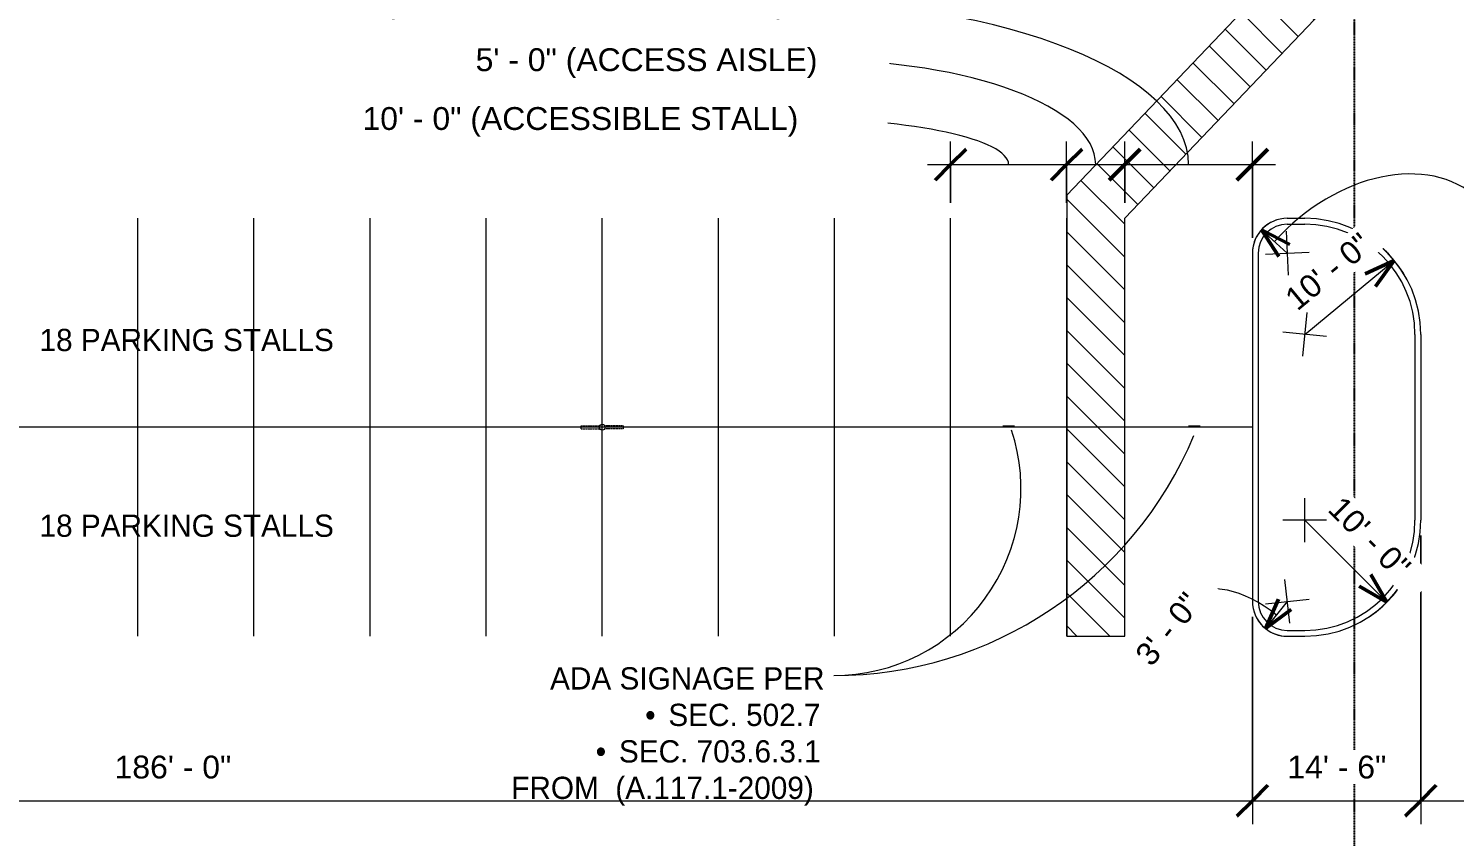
# Model space of a CAD drawing. Header units: inches. Extents: x 20008 to 27263, y -26025 to -19005.
# Drawn here: x 24918 to 26391, y -23879 to -23044 of the extents above; entities that cross this region are included whole.
import ezdxf

# ---------------------------------------------------------------- set-up
doc = ezdxf.new("R2010")
doc.units = ezdxf.units.IN
doc.header["$MEASUREMENT"] = 0
doc.linetypes.add('Dash', pattern=[0.25, 0.125, -0.125])
doc.linetypes.add('Hidden', pattern=[0.28125, 0.1875, -0.09375])
for name, color, linetype, lineweight in [('A-ANNO-DIMS', 211, 'Continuous', 9), ('A-ANNO-DIMS-256', 211, 'Continuous', 9), ('A-DETL', 90, 'Continuous', 9), ('A-DETL-GENF', 92, 'Continuous', 9), ('A-PROP-SBCK', 71, 'Hidden', 25), ('E-LITE-EQPM', 33, 'Continuous', 9), ('E-LITE-EQPM-HDLN', 30, 'Dash', 9), ('EOP-PR', 4, 'Continuous', 13), ('G-ANNO-TEXT', 231, 'Continuous', 9), ('PAINT', 190, 'Continuous', 9)]:
    doc.layers.add(name, color=color, linetype=linetype, lineweight=lineweight)
doc.styles.add('Arial_2', font='arial.ttf', dxfattribs={"height": 23.60479})
doc.styles.add('Century Gothic', font='GOTHIC.TTF', dxfattribs={"height": 22.993789})
doc.dimstyles.new('Arrow_-_3_32__Arial', dxfattribs={"dimscale": 12, "dimtxt": 24, "dimasz": 2.666667, "dimexe": 2, "dimexo": 0, "dimgap": 1.333333, "dimtad": 1, "dimjust": 3, "dimdec": 5, "dimrnd": 0.03125, "dimzin": 1, "dimdsep": 46, "dimlunit": 4, "dimtxsty": 'Arial_2', "dimblk1": 'OPEN30', "dimblk2": 'OPEN30', "dimsah": 1, "dimcen": 0.09, "dimazin": 0, "dimtfac": 1, "dimtdec": 4, "dimtix": 1, "dimtmove": 0, "dimatfit": 2, "dimfxl": 1, "dimtvp": 1, "dimtfill": 1, "dimfrac": 2, "dimtolj": 1, "dimtzin": 0, "dimarcsym": 2})
doc.dimstyles.new('Arrow_-_3_32__Arial_1', dxfattribs={"dimscale": 12, "dimtxt": 24, "dimasz": 2.666667, "dimexe": 2, "dimexo": 0, "dimgap": 1.333333, "dimtad": 1, "dimjust": 3, "dimdec": 5, "dimrnd": 0.03125, "dimzin": 1, "dimdsep": 46, "dimlunit": 4, "dimtxsty": 'Arial_2', "dimblk1": 'OPEN30', "dimblk2": 'OPEN30', "dimsah": 1, "dimcen": 0.09, "dimazin": 0, "dimtfac": 1, "dimtdec": 4, "dimtix": 1, "dimtmove": 0, "dimatfit": 2, "dimfxl": 1, "dimtvp": 1, "dimtfill": 1, "dimfrac": 2, "dimtolj": 1, "dimtzin": 0, "dimarcsym": 2})
doc.dimstyles.new('Linear_-_3_32__Arial', dxfattribs={"dimscale": 12, "dimtxt": 24, "dimasz": 2.666667, "dimexe": 2, "dimexo": 1.333333, "dimgap": 1.333333, "dimtad": 1, "dimdec": 4, "dimrnd": 0.0625, "dimzin": 1, "dimdsep": 46, "dimlunit": 4, "dimtxsty": 'Arial_2', "dimblk1": 'OBLIQUE', "dimblk2": 'OBLIQUE', "dimsah": 1, "dimcen": 0.09, "dimdle": 2, "dimazin": 0, "dimtfac": 1, "dimtdec": 4, "dimtix": 1, "dimtmove": 1, "dimatfit": 3, "dimfxl": 1, "dimtvp": 1, "dimtfill": 1, "dimfrac": 2, "dimtolj": 1, "dimtzin": 0, "dimarcsym": 2})
doc.dimstyles.new('Linear_-_3_32__Arial_1', dxfattribs={"dimscale": 12, "dimtxt": 24, "dimasz": 2.666667, "dimexe": 2, "dimexo": 1.333333, "dimgap": 1.333333, "dimtad": 1, "dimdec": 4, "dimrnd": 0.0625, "dimzin": 1, "dimdsep": 46, "dimlunit": 4, "dimtxsty": 'Arial_2', "dimblk1": 'OBLIQUE', "dimblk2": 'OBLIQUE', "dimsah": 1, "dimcen": 0.09, "dimdle": 2, "dimazin": 0, "dimtfac": 1, "dimtdec": 4, "dimtix": 1, "dimtmove": 0, "dimatfit": 3, "dimfxl": 1, "dimtvp": 1, "dimtfill": 1, "dimfrac": 2, "dimtolj": 1, "dimtzin": 0, "dimarcsym": 2})

# ---------------------------------------------------------------- blocks, each defined once
blk = doc.blocks.new('Lighting-Street_Cooper_Navion-Lumark_4-6-LED-Squares - The Caretaker LED-964008-Site Plan - Phase 1')
at = {"layer": 'E-LITE-EQPM'}
blk.add_line((-1.7, -10.7), (1.6, -10.7), dxfattribs=at)
blk.add_circle((0, -32.4), 3, dxfattribs=at)
at = {"layer": 'E-LITE-EQPM-HDLN'}
for p, q in [((-1.5, -10.7), (-1.5, -29.9)), ((1.5, -10.7), (1.5, -29.9))]:
    blk.add_line(p, q, dxfattribs=at)
blk = doc.blocks.new('DIMBLOCK1-Site Plan - Phase 1')
at = {"layer": 'A-ANNO-DIMS-256', "transparency": 16777216}
for p, q in [((25870.5, -23224.1), (25870.5, -23160.6)), ((25990.5, -23224.1), (25990.5, -23160.6)), ((25846.5, -23184.6), (25990.5, -23184.6)), ((25870.5, -23184.6), (25870.5, -23224.1)), ((25990.5, -23184.6), (25990.5, -23224.1))]:
    blk.add_line(p, q, dxfattribs=at)
at = {"layer": 'A-ANNO-DIMS-256', "lineweight": 50, "transparency": 16777216}
for p, q in [((25870.5, -23184.6), (25886.5, -23168.6)), ((25990.5, -23184.6), (26006.5, -23168.6)), ((25870.5, -23184.6), (25854.5, -23200.6)), ((25990.5, -23184.6), (25974.5, -23200.6))]:
    blk.add_line(p, q, dxfattribs=at)
at = {"layer": 'A-ANNO-DIMS-256', "transparency": 16777216}
blk.add_ellipse((25710.2, -23184.6), major_axis=(220.3, 0), ratio=0.215236, start_param=0, end_param=1.570796, dxfattribs=at)
at = {"layer": 'A-ANNO-DIMS-256', "color": 0, "transparency": 16777216, "insert": (25262.7, -23125.1), "char_height": 23.605, "width": 537.009, "attachment_point": 1, "line_spacing_factor": 0.938532, "style": 'Arial_2', "bg_fill": 3, "box_fill_scale": 1.25, "bg_fill_color": 0, "bg_fill_transparency": 0}
blk.add_mtext('10\' - 0" (ACCESSIBLE STALL)', dxfattribs=at)
blk = doc.blocks.new('_Oblique')
at = {"color": 0, "linetype": 'ByBlock', "lineweight": -2}
blk.add_line((-0.5, -0.5), (0.5, 0.5), dxfattribs=at)
blk = doc.blocks.new('DIMBLOCK2-Site Plan - Phase 1')
at = {"layer": 'A-ANNO-DIMS-256', "transparency": 16777216}
for p, q in [((25990.5, -23224.1), (25990.5, -23160.6)), ((26050.5, -23224.1), (26050.5, -23160.6)), ((25990.5, -23184.6), (26050.5, -23184.6)), ((25990.5, -23184.6), (25990.5, -23224.1)), ((26050.5, -23184.6), (26050.5, -23224.1))]:
    blk.add_line(p, q, dxfattribs=at)
at = {"layer": 'A-ANNO-DIMS-256', "lineweight": 50, "transparency": 16777216}
for p, q in [((25990.5, -23184.6), (26006.5, -23168.6)), ((26050.5, -23184.6), (26066.5, -23168.6)), ((25990.5, -23184.6), (25974.5, -23200.6)), ((26050.5, -23184.6), (26034.5, -23200.6))]:
    blk.add_line(p, q, dxfattribs=at)
at = {"layer": 'A-ANNO-DIMS-256', "transparency": 16777216}
blk.add_ellipse((25731.1, -23184.6), major_axis=(289.4, 0), ratio=0.373739, start_param=0, end_param=1.570796, dxfattribs=at)
at = {"layer": 'A-ANNO-DIMS-256', "color": 0, "transparency": 16777216, "insert": (25379.6, -23064.3), "char_height": 23.605, "width": 421.809, "attachment_point": 1, "line_spacing_factor": 0.938532, "style": 'Arial_2', "bg_fill": 3, "box_fill_scale": 1.25, "bg_fill_color": 0, "bg_fill_transparency": 0}
blk.add_mtext('5\' - 0" (ACCESS AISLE)', dxfattribs=at)
blk = doc.blocks.new('DIMBLOCK3-Site Plan - Phase 1')
at = {"layer": 'A-ANNO-DIMS-256', "transparency": 16777216}
for p, q in [((26050.5, -23224.1), (26050.5, -23160.6)), ((26182.5, -23260.1), (26182.5, -23160.6)), ((26050.5, -23184.6), (26206.5, -23184.6)), ((26050.5, -23184.6), (26050.5, -23224.1)), ((26182.5, -23184.6), (26182.5, -23260.1))]:
    blk.add_line(p, q, dxfattribs=at)
at = {"layer": 'A-ANNO-DIMS-256', "lineweight": 50, "transparency": 16777216}
for p, q in [((26050.5, -23184.6), (26066.5, -23168.6)), ((26182.5, -23184.6), (26198.5, -23168.6)), ((26050.5, -23184.6), (26034.5, -23200.6)), ((26182.5, -23184.6), (26166.5, -23200.6))]:
    blk.add_line(p, q, dxfattribs=at)
at = {"layer": 'A-ANNO-DIMS-256', "transparency": 16777216}
blk.add_ellipse((25697.8, -23184.6), major_axis=(418.7, 0), ratio=0.403456, start_param=0, end_param=1.570796, dxfattribs=at)
at = {"layer": 'A-ANNO-DIMS-256', "color": 0, "transparency": 16777216, "insert": (25173.9, -23003.6), "char_height": 23.605, "width": 628.726, "attachment_point": 1, "line_spacing_factor": 0.938532, "style": 'Arial_2', "bg_fill": 3, "box_fill_scale": 1.25, "bg_fill_color": 0, "bg_fill_transparency": 0}
blk.add_mtext('11\' - 0" (VAN ACCESSIBLE STALL)', dxfattribs=at)
blk = doc.blocks.new('DIMBLOCK14-Site Plan - Phase 1')
at = {"layer": 'A-ANNO-DIMS-256', "transparency": 16777216}
for p, q in [((23950.5, -23652.1), (23950.5, -23866.2)), ((23950.5, -23842.2), (23950.5, -23652.1)), ((26182.5, -23652.1), (26182.5, -23866.2)), ((26182.5, -23842.2), (26182.5, -23652.1)), ((23950.5, -23842.2), (26182.5, -23842.2))]:
    blk.add_line(p, q, dxfattribs=at)
at = {"layer": 'A-ANNO-DIMS-256', "lineweight": 50, "transparency": 16777216}
for p, q in [((23950.5, -23842.2), (23966.5, -23826.2)), ((26182.5, -23842.2), (26198.5, -23826.2)), ((23950.5, -23842.2), (23934.5, -23858.2)), ((26182.5, -23842.2), (26166.5, -23858.2))]:
    blk.add_line(p, q, dxfattribs=at)
at = {"layer": 'A-ANNO-DIMS-256', "color": 0, "transparency": 16777216, "insert": (25006.5, -23795.5), "char_height": 23.6, "width": 144, "attachment_point": 1, "line_spacing_factor": 0.938532, "style": 'Arial_2', "bg_fill": 3, "box_fill_scale": 1.25, "bg_fill_color": 0, "bg_fill_transparency": 0}
blk.add_mtext('186\' - 0"', dxfattribs=at)
blk = doc.blocks.new('DIMBLOCK15-Site Plan - Phase 1')
at = {"layer": 'A-ANNO-DIMS-256', "transparency": 16777216}
for p, q in [((26356.5, -23568.1), (26356.5, -23866.2)), ((26356.5, -23842.2), (26356.5, -23568.1)), ((26182.5, -23652.1), (26182.5, -23866.2)), ((26182.5, -23842.2), (26182.5, -23652.1)), ((26182.5, -23842.2), (26356.5, -23842.2))]:
    blk.add_line(p, q, dxfattribs=at)
at = {"layer": 'A-ANNO-DIMS-256', "lineweight": 50, "transparency": 16777216}
for p, q in [((26182.5, -23842.2), (26198.5, -23826.2)), ((26356.5, -23842.2), (26372.5, -23826.2)), ((26182.5, -23842.2), (26166.5, -23858.2)), ((26356.5, -23842.2), (26340.5, -23858.2))]:
    blk.add_line(p, q, dxfattribs=at)
at = {"layer": 'A-ANNO-DIMS-256', "color": 0, "transparency": 16777216, "insert": (26218.6, -23795.5), "char_height": 23.6, "width": 122.289, "attachment_point": 1, "line_spacing_factor": 0.938532, "style": 'Arial_2', "bg_fill": 3, "box_fill_scale": 1.25, "bg_fill_color": 0, "bg_fill_transparency": 0}
blk.add_mtext('14\' - 6"', dxfattribs=at)
blk = doc.blocks.new('DIMBLOCK16-Site Plan - Phase 1')
at = {"layer": 'A-ANNO-DIMS-256', "transparency": 16777216}
for p, q in [((26356.5, -23568.1), (26356.5, -23866.2)), ((26356.5, -23842.2), (26356.5, -23568.1)), ((26356.5, -23842.2), (26668.5, -23842.2)), ((26644.5, -23835.5), (26644.5, -23866.2)), ((26644.5, -23842.2), (26644.5, -23835.5))]:
    blk.add_line(p, q, dxfattribs=at)
at = {"layer": 'A-ANNO-DIMS-256', "lineweight": 50, "transparency": 16777216}
for p, q in [((26356.5, -23842.2), (26372.5, -23826.2)), ((26644.5, -23842.2), (26660.5, -23826.2)), ((26356.5, -23842.2), (26340.5, -23858.2)), ((26644.5, -23842.2), (26628.5, -23858.2))]:
    blk.add_line(p, q, dxfattribs=at)
at = {"layer": 'A-ANNO-DIMS-256', "color": 0, "transparency": 16777216, "insert": (26449.6, -23795.5), "char_height": 23.6, "width": 122.289, "attachment_point": 1, "line_spacing_factor": 0.938532, "style": 'Arial_2', "bg_fill": 3, "box_fill_scale": 1.25, "bg_fill_color": 0, "bg_fill_transparency": 0}
blk.add_mtext('24\' - 0"', dxfattribs=at)
blk = doc.blocks.new('DIMBLOCK23-Site Plan - Phase 1')
at = {"layer": 'A-ANNO-DIMS-256', "transparency": 16777216}
for p, q in [((26236.5, -23360.1), (26329, -23283.6)), ((26238.7, -23337.5), (26234.4, -23382.6)), ((26259, -23362.2), (26214, -23357.9))]:
    blk.add_line(p, q, dxfattribs=at)
at = {"layer": 'A-ANNO-DIMS-256', "lineweight": 50, "transparency": 16777216}
for q in [(26298.9, -23297.4), (26309.8, -23310.6)]:
    blk.add_line((26329, -23283.6), q, dxfattribs=at)
at = {"layer": 'A-ANNO-DIMS-256', "transparency": 16777216}
blk.add_arc((26236.5, -23360.1), 120, 28.1268, 51.0451, dxfattribs=at)
at = {"layer": 'A-ANNO-DIMS-256', "color": 0, "transparency": 16777216, "insert": (26213.8, -23318.4), "char_height": 23.6, "width": 122.289, "attachment_point": 1, "rotation": 39.5859, "line_spacing_factor": 0.938532, "style": 'Arial_2', "bg_fill": 3, "box_fill_scale": 1.25, "bg_fill_color": 0, "bg_fill_transparency": 0}
blk.add_mtext('10\' - 0"', dxfattribs=at)
blk = doc.blocks.new('_Open30')
at = {"color": 0, "linetype": 'ByBlock', "lineweight": -2}
for p, q in [((-1, 0.268), (0, 0)), ((0, 0), (-1, -0.268)), ((0, 0), (-1, 0))]:
    blk.add_line(p, q, dxfattribs=at)
blk = doc.blocks.new('DIMBLOCK24-Site Plan - Phase 1')
at = {"layer": 'A-ANNO-DIMS-256', "transparency": 16777216}
for p, q in [((26218.5, -23276.1), (26191.9, -23251.8)), ((26217.5, -23253.5), (26219.6, -23298.7)), ((26195.9, -23277.1), (26241.1, -23275))]:
    blk.add_line(p, q, dxfattribs=at)
at = {"layer": 'A-ANNO-DIMS-256', "lineweight": 50, "transparency": 16777216}
for q in [(26221.3, -23267), (26209.8, -23279.7)]:
    blk.add_line((26191.9, -23251.8), q, dxfattribs=at)
at = {"layer": 'A-ANNO-DIMS-256', "transparency": 16777216}
blk.add_arc((26218.5, -23276.1), 36, 99.4262, 175.8205, dxfattribs=at)
blk.add_ellipse((26297.8, -23348.4), major_axis=(117.7, 129), ratio=0.71794, start_param=0, end_param=1.570796, dxfattribs=at)
at = {"layer": 'A-ANNO-DIMS-256', "color": 0, "transparency": 16777216, "insert": (26423.6, -23210.5), "char_height": 23.6, "width": 100.578, "attachment_point": 1, "rotation": 317.6234, "line_spacing_factor": 0.938532, "style": 'Arial_2', "bg_fill": 3, "box_fill_scale": 1.25, "bg_fill_color": 0, "bg_fill_transparency": 0}
blk.add_mtext('3\' - 0"', dxfattribs=at)
blk = doc.blocks.new('DIMBLOCK25-Site Plan - Phase 1')
at = {"layer": 'A-ANNO-DIMS-256', "transparency": 16777216}
for p, q in [((26236.6, -23574.7), (26236.5, -23529.4)), ((26259.1, -23552), (26213.9, -23552.1)), ((26236.5, -23552.1), (26321.5, -23636.7))]:
    blk.add_line(p, q, dxfattribs=at)
at = {"layer": 'A-ANNO-DIMS-256', "lineweight": 50, "transparency": 16777216}
for q in [(26304.9, -23608.1), (26292.8, -23620.2)]:
    blk.add_line((26321.5, -23636.7), q, dxfattribs=at)
at = {"layer": 'A-ANNO-DIMS-256', "transparency": 16777216}
blk.add_arc((26236.5, -23552.1), 120, 303.6618, 326.5801, dxfattribs=at)
at = {"layer": 'A-ANNO-DIMS-256', "color": 0, "transparency": 16777216, "insert": (26275.8, -23525.4), "char_height": 23.6, "width": 122.289, "attachment_point": 1, "rotation": 315.121, "line_spacing_factor": 0.938532, "style": 'Arial_2', "bg_fill": 3, "box_fill_scale": 1.25, "bg_fill_color": 0, "bg_fill_transparency": 0}
blk.add_mtext('10\' - 0"', dxfattribs=at)
blk = doc.blocks.new('DIMBLOCK26-Site Plan - Phase 1')
at = {"layer": 'A-ANNO-DIMS-256', "transparency": 16777216}
for p, q in [((26221, -23658.6), (26216, -23613.6)), ((26196, -23638.6), (26241, -23633.6)), ((26218.5, -23636.1), (26196, -23664.2))]:
    blk.add_line(p, q, dxfattribs=at)
at = {"layer": 'A-ANNO-DIMS-256', "lineweight": 50, "transparency": 16777216}
for q in [(26209.3, -23633.8), (26222.7, -23644.5)]:
    blk.add_line((26196, -23664.2), q, dxfattribs=at)
at = {"layer": 'A-ANNO-DIMS-256', "transparency": 16777216}
blk.add_arc((26218.5, -23636.1), 36, 193.146, 269.5404, dxfattribs=at)
blk.add_ellipse((26182.7, -23680.9), major_axis=(-61.1, 48.9), ratio=0.503407, start_param=4.712389, end_param=6.283185, dxfattribs=at)
at = {"layer": 'A-ANNO-DIMS-256', "color": 0, "transparency": 16777216, "insert": (26059.7, -23689.9), "char_height": 23.6, "width": 100.578, "attachment_point": 1, "rotation": 51.3432, "line_spacing_factor": 0.938532, "style": 'Arial_2', "bg_fill": 3, "box_fill_scale": 1.25, "bg_fill_color": 0, "bg_fill_transparency": 0}
blk.add_mtext('3\' - 0"', dxfattribs=at)

msp = doc.modelspace()

# ---------------------------------------------------------------- hatches: boundary and pattern name
at = {"layer": 'A-DETL-GENF'}
h = msp.add_hatch(dxfattribs=at)
h.set_pattern_fill('FP_36', color=9, style=0, pattern_type=2)
h.set_pattern_definition([(135, (3812.608, -45030.024), (-16.970563, -16.970563), [])])
h.paths.add_polyline_path([(26050.515225, -23672.067479), (26050.515225, -23240.067479), (26279.490625, -23000.067479), (26279.490625, -22880.067479), (26219.493844, -22880.067479), (26219.493844, -22976.03341), (25990.515225, -23216.036784), (25990.515225, -23672.067479)], flags=0)

# ---------------------------------------------------------------- linework, layer by layer
at = {"layer": 'A-DETL'}
for p, q in [((25924.515225, -23454.567479), (25936.515225, -23454.567479)), ((25936.515225, -23455.067479), (25924.515225, -23455.067479)), ((26116.515225, -23454.567479), (26128.515225, -23454.567479)), ((26128.515225, -23455.067479), (26116.515225, -23455.067479))]:
    msp.add_line(p, q, dxfattribs=at)
at = {"layer": 'A-PROP-SBCK'}
msp.add_line((26287.515225, -19438.180554), (26287.515225, -25779.864276), dxfattribs=at)
at = {"layer": 'EOP-PR'}
for p, q in [((26218.515225, -23240.067479), (26236.515225, -23240.067479)), ((26218.515225, -23246.067479), (26236.515225, -23246.067479)), ((26182.515225, -23276.067479), (26182.515225, -23636.067479)), ((26188.515225, -23276.067479), (26188.515225, -23636.067479)), ((26350.515225, -23360.067479), (26350.515225, -23552.067479)), ((26356.515225, -23360.067479), (26356.515225, -23552.067479)), ((26218.515225, -23666.067479), (26236.515225, -23666.067479)), ((26218.515225, -23672.067479), (26236.515225, -23672.067479))]:
    msp.add_line(p, q, dxfattribs=at)
for centre, radius, start, end in [((26218.515225, -23276.067479), 36, 90, 180), ((26236.515225, -23360.067479), 120, 0, 90), ((26218.515225, -23276.067479), 30, 90, 180), ((26236.515225, -23360.067479), 114, 0, 90), ((26236.515225, -23552.067479), 120, 270, 0), ((26236.515225, -23552.067479), 114, 270, 0), ((26218.515225, -23636.067479), 36, 180, 270), ((26218.515225, -23636.067479), 30, 180, 270)]:
    msp.add_arc(centre, radius, start, end, dxfattribs=at)
at = {"layer": 'PAINT'}
for p, q in [((26219.493844, -22976.03341), (25990.515225, -23216.036784)), ((26050.515225, -23240.067479), (26279.490625, -23000.067479)), ((25990.515225, -23216.036784), (25990.515225, -23672.067479)), ((25030.515225, -23672.067479), (25030.515225, -23240.067479)), ((25150.515225, -23672.067479), (25150.515225, -23240.067479)), ((25270.515225, -23672.067479), (25270.515225, -23240.067479)), ((25390.515225, -23672.067479), (25390.515225, -23240.067479)), ((25510.515225, -23672.067479), (25510.515225, -23240.067479)), ((25630.515225, -23672.067479), (25630.515225, -23240.067479)), ((25750.515225, -23672.067479), (25750.515225, -23240.067479)), ((25870.515225, -23456.067479), (25870.515225, -23240.067479)), ((25990.515225, -23672.067479), (25990.515225, -23240.067479)), ((26050.515225, -23672.067479), (26050.515225, -23240.067479)), ((26050.515225, -23672.067479), (26050.515225, -23240.067479)), ((25488.351286, -23456.067479), (24212.679165, -23456.067479)), ((25532.225659, -23456.067479), (25488.804791, -23456.067479)), ((25990.515225, -23456.067479), (25532.679165, -23456.067479)), ((25870.515225, -23672.067479), (25870.515225, -23456.067479)), ((26050.515225, -23456.067479), (25990.515225, -23456.067479)), ((26182.515225, -23456.067479), (26050.515225, -23456.067479)), ((25990.515225, -23672.067479), (26050.515225, -23672.067479))]:
    msp.add_line(p, q, dxfattribs=at)

# ---------------------------------------------------------------- block references
at = {"layer": 'E-LITE-EQPM'}
for p, rotation in [((25478.076057, -23456.019706), 90.00000000000617), ((25542.954393, -23456.115252), 270.0000000000021)]:
    msp.add_blockref('Lighting-Street_Cooper_Navion-Lumark_4-6-LED-Squares - The Caretaker LED-964008-Site Plan - Phase 1', p, dxfattribs=dict(at, rotation=rotation))

# ---------------------------------------------------------------- texts
at = {"layer": 'G-ANNO-TEXT', "color": 145, "char_height": 22.99378882, "width": 345.312, "attachment_point": 1, "line_spacing_factor": 0.984117, "style": 'Century Gothic'}
for insert in [(24928.887522, -23354.324103), (24928.887522, -23546.324103)]:
    msp.add_mtext('18 PARKING STALLS', dxfattribs=dict(at, insert=insert))

# ---------------------------------------------------------------- next in the draw order: dimensions: what is measured, and where the dimension line sits
at = {"layer": 'A-ANNO-DIMS'}
dim = msp.add_linear_dim(base=(25990.515225, -23184.647581), p1=(25870.515225, -23240.067479), p2=(25990.515225, -23240.067479), dimstyle='Linear_-_3_32__Arial', override={"dimpost": '<>(ACCESSIBLE STALL)', "dimfxl": 120}, dxfattribs=at)
dim.commit()
dim.dimension.update_dxf_attribs({"geometry": 'DIMBLOCK1-Site Plan - Phase 1', "text_midpoint": (25531.204642, -23140.807324), "dimtype": 160})
dim = msp.add_linear_dim(base=(26182.515225, -23842.161355), p1=(23950.515225, -23636.067479), p2=(26182.515225, -23636.067479), dimstyle='Linear_-_3_32__Arial_1', override={"dimpost": '<>', "dimfxl": 2232}, dxfattribs=at)
dim.commit()
dim.dimension.update_dxf_attribs({"geometry": 'DIMBLOCK14-Site Plan - Phase 1', "text_midpoint": (25066.515225, -23814.109386)})

# ---------------------------------------------------------------- next in the draw order: linework, layer by layer
at = {"layer": 'G-ANNO-TEXT', "color": 145}
msp.add_arc((25749.69278, -23519.182804), 193.541357, 270, 18.14068503, dxfattribs=at)

# ---------------------------------------------------------------- next in the draw order: texts
at = {"layer": 'G-ANNO-TEXT', "color": 145, "attachment_point": 1, "line_spacing_factor": 0.984117, "style": 'Century Gothic'}
for s, insert, char_height, width in [('ADA SIGNAGE PER', (25456.572141, -23704.168467), 22.99378882, 327.16876664), ('SEC. 502.7', (25578.840701, -23741.882753), 22.9937888, 180.44649512), ('•', (25554.840701, -23741.882753), 22.993789, 21.8988465), ('•', (25503.743393, -23779.597039), 22.993789, 21.8988465), ('SEC. 703.6.3.1', (25527.743393, -23779.597039), 22.99378882, 241.76326531), ('FROM  (A.117.1-2009)', (25416.424256, -23817.311324), 22.99378882, 375.34622893)]:
    msp.add_mtext(s, dxfattribs=dict(at, insert=insert, char_height=char_height, width=width))

# ---------------------------------------------------------------- next in the draw order: dimensions: what is measured, and where the dimension line sits
at = {"layer": 'A-ANNO-DIMS'}
dim = msp.add_linear_dim(base=(26050.515225, -23184.647581), p1=(25990.515225, -23240.067479), p2=(26050.515225, -23240.067479), dimstyle='Linear_-_3_32__Arial', override={"dimpost": '<>(ACCESS AISLE)', "dimfxl": 60}, dxfattribs=at)
dim.commit()
dim.dimension.update_dxf_attribs({"geometry": 'DIMBLOCK2-Site Plan - Phase 1', "text_midpoint": (25590.465283, -23080.047934), "dimtype": 160})
dim = msp.add_linear_dim(base=(26356.515225, -23842.161355), p1=(26182.515225, -23636.067479), p2=(26356.515225, -23552.067479), dimstyle='Linear_-_3_32__Arial_1', override={"dimpost": '<>', "dimfxl": 193.214906}, dxfattribs=at)
dim.commit()
dim.dimension.update_dxf_attribs({"geometry": 'DIMBLOCK15-Site Plan - Phase 1', "text_midpoint": (26269.515225, -23814.109386)})

# ---------------------------------------------------------------- next in the draw order: dimensions: what is measured, and where the dimension line sits
dim = msp.add_linear_dim(base=(26182.515225, -23184.647581), p1=(26050.515225, -23240.067479), p2=(26182.515225, -23276.067479), dimstyle='Linear_-_3_32__Arial', override={"dimpost": '<>(VAN ACCESSIBLE STALL)', "dimfxl": 136.821051}, dxfattribs=at)
dim.commit()
dim.dimension.update_dxf_attribs({"geometry": 'DIMBLOCK3-Site Plan - Phase 1', "text_midpoint": (25488.214895, -23019.288545), "dimtype": 160})
dim = msp.add_linear_dim(base=(26644.515225, -23842.161355), p1=(26356.515225, -23552.067479), p2=(26644.515225, -23819.533938), dimstyle='Linear_-_3_32__Arial_1', override={"dimpost": '<>', "dimfxl": 393.042372}, dxfattribs=at)
dim.commit()
dim.dimension.update_dxf_attribs({"geometry": 'DIMBLOCK16-Site Plan - Phase 1', "text_midpoint": (26500.515225, -23814.109386)})

# ---------------------------------------------------------------- next in the draw order: dimensions: what is measured, and where the dimension line sits
for center, mpoint, picture, middle in [((26236.515225, -23360.067479), (26328.995602, -23283.599316), 'DIMBLOCK23-Site Plan - Phase 1', (26252.549009, -23310.410347)), ((26236.515225, -23552.067479), (26321.547009, -23636.740944), 'DIMBLOCK25-Site Plan - Phase 1', (26287.487358, -23563.236842))]:
    dim = msp.add_radius_dim(center=center, mpoint=mpoint, dimstyle='Arrow_-_3_32__Arial_1', override={"dimpost": '<>'}, dxfattribs=at)
    dim.commit()
    dim.dimension.update_dxf_attribs({"geometry": picture, "text_midpoint": middle})

# ---------------------------------------------------------------- next in the draw order: dimensions: what is measured, and where the dimension line sits
for center, mpoint, picture, middle in [((26218.515225, -23276.067479), (26191.920937, -23251.803435), 'DIMBLOCK24-Site Plan - Phase 1', (26224.130568, -23243.206672)), ((26218.515225, -23636.067479), (26196.027685, -23664.179941), 'DIMBLOCK26-Site Plan - Phase 1', (26185.359338, -23632.59591))]:
    dim = msp.add_radius_dim(center=center, mpoint=mpoint, dimstyle='Arrow_-_3_32__Arial', override={"dimpost": '<>'}, dxfattribs=at)
    dim.commit()
    dim.dimension.update_dxf_attribs({"geometry": picture, "text_midpoint": middle})

# ---------------------------------------------------------------- next in the draw order: linework, layer by layer
at = {"layer": 'G-ANNO-TEXT', "color": 145}
msp.add_arc((25749.69278, -23309.387276), 403.336885, 270, 337.394821485, dxfattribs=at)

doc.saveas('drawing.dxf')
